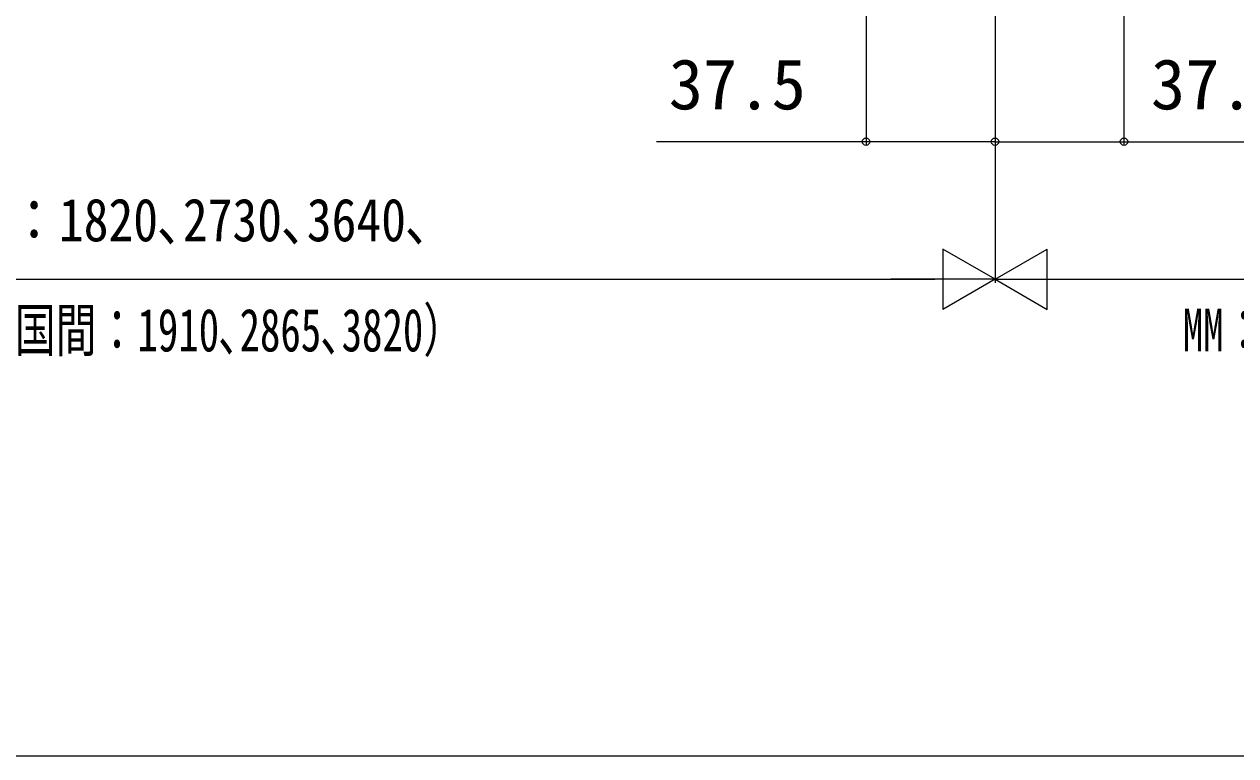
# Model space of a CAD drawing. Units: millimetres, scale not verified. Extents: x -875 to 875, y -1303 to 1296.
# Drawn here: x -66.2 to 286, y -1303.3 to -1090.7 of the extents above; entities that cross this region are included whole.
import ezdxf
from ezdxf.enums import TextEntityAlignment as Align

# ---------------------------------------------------------------- set-up
doc = ezdxf.new("R2010")
doc.units = ezdxf.units.MM
doc.header["$LTSCALE"] = 8
doc.layers.add('0-4_YKK_12', color=2, linetype='Continuous', lineweight=18)
doc.layers.add('0-6_YKK_D', color=6, linetype='Continuous')
doc.layers.add('0-7_YKK_ZWAK', color=7, linetype='Continuous')
doc.styles.add('ＭＳ ゴシック', font='')
doc.styles.get('ＭＳ ゴシック').set_extended_font_data('MS Gothic')

msp = doc.modelspace()

# ---------------------------------------------------------------- linework, layer by layer
at = {"layer": '0-4_YKK_12'}
msp.add_line((216, -310.3), (216, -1104.8), dxfattribs=at)
at = {"layer": '0-6_YKK_D'}
for p, q in [((178.5, -1085.3), (178.5, -1125.8)), ((253.5, -1085.3), (253.5, -1125.8)), ((216, -1094.3), (216, -1165.8)), ((216, -1094.3), (216, -1125.8)), ((216, -1094.3), (216, -1165.8)), ((216, -1094.3), (216, -1125.8)), ((216, -1164.8), (200.845, -1156.05)), ((200.845, -1156.05), (200.845, -1173.55)), ((216, -1164.8), (231.155, -1156.05)), ((231.155, -1173.55), (231.155, -1156.05)), ((-266.5, -1164.8), (198.5, -1164.8)), ((216, -1164.8), (185.689, -1164.8)), ((216, -1164.8), (200.845, -1173.55)), ((216, -1164.8), (231.155, -1173.55)), ((216, -1164.8), (246.311, -1164.8)), ((233.5, -1164.8), (698.5, -1164.8))]:
    msp.add_line(p, q, dxfattribs=at)
for points in [[(216, -1124.8), (178.5, -1124.8), (117.609, -1124.8)], [(216, -1124.8), (253.5, -1124.8), (314.391, -1124.8)]]:
    msp.add_lwpolyline(points, dxfattribs=at)
for centre in [(178.5, -1124.8), (216, -1124.8), (216, -1124.8), (253.5, -1124.8)]:
    msp.add_circle(centre, 1.075, dxfattribs=at)
at = {"layer": '0-7_YKK_ZWAK'}
msp.add_lwpolyline([(-875, -1303.3), (875, -1303.3), (875, 1246.7)], dxfattribs=at)

# ---------------------------------------------------------------- texts
at = {"layer": '0-6_YKK_D', "style": 'ＭＳ ゴシック'}
for p in [(121.132, -1119.8), (261.323, -1119.8)]:
    msp.add_text('37.5', height=14.66, dxfattribs=at).set_placement(p, align=Align.BOTTOM_LEFT)
for s, width, p in [('L1＝躯体芯々（関東間：1820､2730､3640､', 0.85, (-215.036, -1157.482)), ('MM：2000､3000､4000､九州・四国間：1910､2865､3820）', 0.7, (-229.403, -1189.505)), ('MM：2000､3000､4000､九州・四国間：1910､2865､3820）', 0.7, (270.597, -1189.505))]:
    msp.add_text(s, height=12.46, dxfattribs=dict(at, width=width)).set_placement(p, align=Align.BOTTOM_LEFT)

doc.saveas('drawing.dxf')
